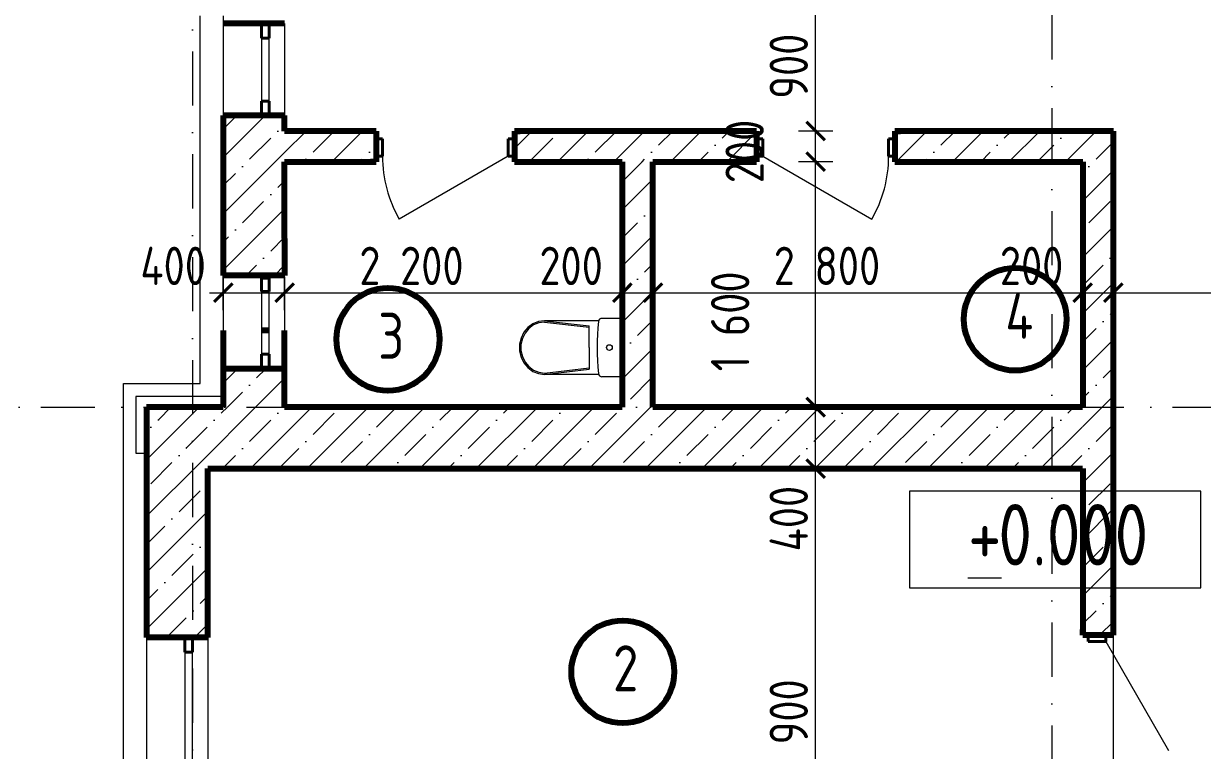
# Model space of a CAD drawing. Header units: feet. Extents: x -10410 to 374725, y -46422 to 88923.
# Drawn here: x 1791 to 9472, y -32395 to -27657 of the extents above; entities that cross this region are included whole.
import ezdxf
from ezdxf.enums import TextEntityAlignment as Align

# ---------------------------------------------------------------- set-up
doc = ezdxf.new("R2010")
doc.units = ezdxf.units.FT
doc.header["$MEASUREMENT"] = 0
doc.set_wipeout_variables(frame=1)
doc.linetypes.add('Wipeout_Contour', pattern=[1000, 0, -1000])
doc.linetypes.add('Штрихпунктирная', pattern=[670.277762, 352.777767, -176.388884, 0, -141.111112])
for name, color, linetype, lineweight in [('Аннотация - Общий_Ном._пера__1', 7, 'Continuous', 20), ('Аннотация - Общий_Ном._пера__41', 7, 'Continuous', 80), ('Интерьер - Мебель_Ном._пера__2', 8, 'Continuous', 20), ('Интерьер - Мебель_Ном._пера__7', 7, 'Continuous', 20), ('Конструктив - Перекрытия_Ном._пера__1', 7, 'Continuous', 20), ('Конструктив - Стены Несущие_Ном._пера__1', 7, 'Continuous', 20), ('Конструктив - Стены Несущие_Ном._пера__120', 7, 'Continuous', 5), ('Конструктив - Стены Несущие_Ном._пера__21', 7, 'Continuous', 40), ('Конструктив - Стены Несущие_Ном._пера__47', 7, 'Continuous', 80), ('Конструктив - Стены Несущие_Ном._пера__74', 255, 'Continuous', 0), ('Маркер - Оси_Ном._пера__1', 7, 'Continuous', 20), ('Размер - Общий_Ном._пера__120', 7, 'Continuous', 5), ('Размер - Общий_Ном._пера__21', 7, 'Continuous', 40), ('Элемент Модели - Оси_Ном._пера__1', 7, 'Continuous', 20)]:
    doc.layers.add(name, color=color, linetype=linetype, lineweight=lineweight)
doc.layers.add('Конструктив - Стены Несущие', color=7, linetype='Continuous')
doc.layers.add('Элемент Модели - Оси', color=7, linetype='Continuous')
doc.layers.add('Конструктив - Стены Несущие_Ном._пера__170', color=7, linetype='Continuous', lineweight=5, true_color=0x9f9f00)
doc.layers.add('Элемент Модели - Оси_Ном._пера__94', color=7, linetype='Continuous', lineweight=5, true_color=0xdc4f00)
doc.styles.add('СГЕНЕРИР_СТИЛЬ_1', font='arial.ttf')
doc.styles.add('СГЕНЕРИР_СТИЛЬ_2', font='CS_Gost2304.shx')
pattern_1 = [(45, (0, 0), (-183.8478, 183.8478), []), (45, (-91.92, 91.92), (-183.8478, 183.8478), [195, -65, 0, -65])]

# ---------------------------------------------------------------- blocks, each defined once
blk = doc.blocks.new('Стандартный Маркер Сетки_2')
at = {"layer": 'Элемент Модели - Оси_Ном._пера__94', "linetype": 'Штрихпунктирная'}
blk.add_line((1000, 0), (17700, 0), dxfattribs=at)
at = {"layer": 'Элемент Модели - Оси_Ном._пера__1', "style": 'СГЕНЕРИР_СТИЛЬ_1'}
blk.add_attdef('AC_MarkerText_1', text='', height=350, dxfattribs=at).set_placement((-500, 20.0005), align=Align.MIDDLE_CENTER)
blk = doc.blocks.new('Стандартный Маркер Сетки_6')
at = {"layer": 'Элемент Модели - Оси_Ном._пера__94', "linetype": 'Штрихпунктирная'}
blk.add_line((1000, 0), (12860.4, 0), dxfattribs=at)
at = {"layer": 'Элемент Модели - Оси_Ном._пера__1', "style": 'СГЕНЕРИР_СТИЛЬ_1'}
blk.add_attdef('AC_MarkerText_1', text='', height=350, rotation=90, dxfattribs=at).set_placement((14360.4, 20), align=Align.MIDDLE_CENTER)
blk = doc.blocks.new('Стандартный Маркер Сетки_7')
at = {"layer": 'Элемент Модели - Оси_Ном._пера__94', "linetype": 'Штрихпунктирная'}
blk.add_line((1000, 0), (13160.4, 0), dxfattribs=at)
at = {"layer": 'Элемент Модели - Оси_Ном._пера__1', "style": 'СГЕНЕРИР_СТИЛЬ_1'}
blk.add_attdef('AC_MarkerText_1', text='', height=350, rotation=90, dxfattribs=at).set_placement((14660.4, 20), align=Align.MIDDLE_CENTER)

msp = doc.modelspace()

# ---------------------------------------------------------------- linework, layer by layer
at = {"layer": 'Аннотация - Общий_Ном._пера__41', "linetype": 'Continuous'}
for centre in [(8252.15336, -29584.35949), (4165.55017, -29715.24714), (5695.50764, -31882.16485)]:
    msp.add_circle(centre, 335.02577, dxfattribs=at)
at = {"layer": 'Интерьер - Мебель_Ном._пера__2', "linetype": 'Continuous'}
for p, q in [((5077.27554, -29637.73647), (5051.09195, -29669.32511)), ((5083.21194, -29644.60005), (5058.4804, -29674.55733)), ((5109.76217, -29613.79678), (5077.27554, -29637.73647)), ((5113.90559, -29621.86467), (5083.21194, -29644.60005)), ((5146.65687, -29598.90246), (5109.76217, -29613.79678)), ((5148.77755, -29607.67249), (5113.90559, -29621.86467)), ((5185.80753, -29593.92231), (5146.65687, -29598.90246)), ((5185.8012, -29602.84831), (5148.77755, -29607.67249)), ((5538.28673, -29593.92157), (5185.33198, -29593.92157)), ((5185.8012, -29593.92157), (5476.34356, -29627.96981)), ((5185.8012, -29602.84831), (5476.34356, -29636.89655)), ((5476.34356, -29768.8663), (5476.34356, -29627.96981)), ((5032.73873, -29706.72009), (5023.28644, -29747.74012)), ((5041.14829, -29709.99551), (5032.22287, -29748.85504)), ((5051.09195, -29669.32511), (5032.73873, -29706.72009)), ((5058.4804, -29674.55733), (5041.14829, -29709.99551)), ((5023.28644, -29747.74012), (5023.28644, -29789.99247)), ((5023.28644, -29789.99247), (5032.73873, -29831.01251)), ((5032.22287, -29748.85504), (5032.22287, -29788.87756)), ((5032.22287, -29788.87756), (5041.14829, -29827.73709)), ((5476.34356, -29768.8663), (5476.34356, -29909.76279)), ((5032.73873, -29831.01251), (5051.09195, -29868.40749)), ((5041.14829, -29827.73709), (5058.4804, -29863.17527)), ((5051.09195, -29868.40749), (5077.27554, -29899.99613)), ((5058.4804, -29863.17527), (5083.21194, -29893.13255)), ((5077.27554, -29899.99613), (5109.76217, -29923.93582)), ((5083.21194, -29893.13255), (5113.90559, -29915.86793)), ((5109.76217, -29923.93582), (5146.65687, -29938.83014)), ((5113.90559, -29915.86793), (5148.77755, -29930.06011)), ((5146.65687, -29938.83014), (5185.80753, -29943.81029)), ((5148.77755, -29930.06011), (5185.8012, -29934.88429)), ((5538.50324, -29943.81103), (5185.33198, -29943.81103)), ((5185.8012, -29934.88429), (5476.34356, -29900.83605)), ((5185.8012, -29943.81103), (5476.34356, -29909.76279))]:
    msp.add_line(p, q, dxfattribs=at)
for centre, major_axis, start_param, end_param in [((7171.87031, -29768.8663), (1643.43585, 0), 3.036623868, 3.2464394712), ((5559.65493, -29600.93455), (22.30808, 0), 1.5707963268, 3.0321921459), ((5559.65493, -29936.79805), (22.30808, 0), 3.2420077491, 4.7123889804)]:
    msp.add_ellipse(centre, major_axis=major_axis, ratio=0.9892467663, start_param=start_param, end_param=end_param, dxfattribs=at)
msp.add_ellipse((5608.51113, -29768.8663), major_axis=(18.66063, 0), ratio=0.9892467663, dxfattribs=at)
at = {"layer": 'Интерьер - Мебель_Ном._пера__7', "linetype": 'Continuous'}
msp.add_line((2522.02544, -30087.58868), (2522.02544, -30457.58868), dxfattribs=at)
at = {"layer": 'Конструктив - Перекрытия_Ном._пера__1', "linetype": 'Continuous', "flags": 128}
for points in [[(3092.0257, -27607.64195), (3092.0257, -30002.5135), (3092.0257, -30107.24343), (3092.0257, -30132.46232), (3092.0257, -30157.68121), (2592.02547, -30157.68121), (2592.02547, -30257.24333), (2592.02547, -33857.68139), (8342.31615, -33857.68139), (8492.31606, -33857.68139), (11691.81603, -33857.68139), (11841.81617, -33857.68116), (17592.02546, -33857.68116), (17592.02546, -33794.42338), (17592.02546, -30258.24329), (17592.02546, -30157.68121), (17092.02523, -30157.68121), (17092.02523, -30108.24315), (17092.02523, -29907.67027), (17092.02523, -27457.64227)], [(17242.02559, -27607.52226), (17242.02559, -29907.67027), (17242.02559, -29959.55372), (17742.02537, -29959.55372), (17742.02537, -30108.24315), (17742.02537, -30223.53007), (17742.02537, -30258.24329), (17742.02537, -33794.42338), (17742.02537, -34007.68107), (17606.81641, -34007.68107), (17592.02546, -34007.68107), (11841.81617, -34007.68107), (11691.81603, -34007.68107), (8492.31606, -34007.68107), (8342.31615, -34007.68107), (2442.02534, -34007.68107), (2442.02534, -33857.68139), (2442.02534, -30132.46232), (2442.02534, -30107.24343), (2442.02534, -30002.5135), (2942.02556, -30002.5135), (2942.02556, -27607.64195)]]:
    msp.add_lwpolyline(points, dxfattribs=at)
at = {"layer": 'Конструктив - Стены Несущие_Ном._пера__1', "linetype": 'Continuous'}
for p, q in [((4949.50017, -28522.64217), (4239.35934, -28932.64217)), ((6607.63962, -28522.64217), (7317.78045, -28932.64217)), ((8842.31605, -31684.39552), (9252.31605, -32394.53635))]:
    msp.add_line(p, q, dxfattribs=at)
at = {"layer": 'Конструктив - Стены Несущие_Ном._пера__120', "linetype": 'Continuous'}
for p, q in [((3342.02544, -27752.47745), (3342.02544, -28162.47745)), ((3392.02544, -28162.47745), (3392.02544, -27752.47745)), ((3342.02544, -29402.6094), (3342.02544, -29812.6094)), ((3392.02544, -29812.6094), (3392.02544, -29402.6094)), ((2842.02544, -31753.09998), (2842.02544, -32463.09998)), ((2892.02544, -32463.09998), (2892.02544, -31753.09998))]:
    msp.add_line(p, q, dxfattribs=at)
at = {"layer": 'Конструктив - Стены Несущие_Ном._пера__21', "linetype": 'Continuous'}
for p, q in [((3342.02544, -27657.47745), (3342.02544, -27752.47745)), ((3392.02544, -27752.47745), (3392.02544, -27657.47745)), ((3342.02544, -27752.47745), (3392.02544, -27752.47745)), ((3392.02544, -28162.47745), (3342.02544, -28162.47745)), ((4129.50017, -28407.64217), (4129.50017, -28522.64217)), ((4949.50017, -28522.64217), (4949.50017, -28407.64217)), ((6607.63962, -28522.64217), (6607.63962, -28407.64217)), ((7427.63962, -28407.64217), (7427.63962, -28522.64217)), ((3342.02544, -29402.6094), (3392.02544, -29402.6094)), ((3392.02544, -29812.6094), (3342.02544, -29812.6094)), ((8842.31605, -31684.39552), (8727.31605, -31684.39552)), ((2842.02544, -31753.09998), (2892.02544, -31753.09998))]:
    msp.add_line(p, q, dxfattribs=at)
at = {"layer": 'Конструктив - Стены Несущие_Ном._пера__47', "linetype": 'Continuous'}
for p, q in [((3342.02544, -27657.47745), (3092.02544, -27657.47745)), ((3392.02544, -27657.47745), (3342.02544, -27657.47745)), ((3392.02544, -27657.47745), (3342.02544, -27657.47745)), ((3492.02544, -27657.47745), (3392.02544, -27657.47745)), ((3392.02544, -29657.6094), (3342.02544, -29657.6094))]:
    msp.add_line(p, q, dxfattribs=at)
at = {"layer": 'Конструктив - Стены Несущие_Ном._пера__74', "linetype": 'Continuous'}
for centre, start, end in [((4949.50017, -28522.64217), 180, 210), ((6607.63962, -28522.64217), 330, 0)]:
    msp.add_arc(centre, 820, start, end, dxfattribs=at)
at = {"layer": 'Маркер - Оси_Ном._пера__1', "linetype": 'Continuous'}
for p, q in [((7562.91951, -30703.95157), (7562.91951, -31334.25507)), ((9461.79481, -31334.25507), (9461.79481, -30703.95157))]:
    msp.add_line(p, q, dxfattribs=at)
at = {"layer": 'Размер - Общий_Ном._пера__120', "linetype": 'Continuous'}
for p, q in [((6951.99187, -28357.64217), (6951.99187, -27457.64217)), ((7064.49187, -28357.64217), (6839.49187, -28357.64217)), ((6951.99187, -28557.64217), (6951.99187, -28357.64217)), ((7064.49187, -28557.64217), (6839.49187, -28557.64217)), ((3002.02544, -29411.76644), (3092.02544, -29411.76644)), ((3092.02544, -29411.76644), (3492.02544, -29411.76644))]:
    msp.add_line(p, q, dxfattribs=at)
at = {"layer": 'Размер - Общий_Ном._пера__21', "linetype": 'Continuous'}
for p, q in [((6891.99187, -28297.64217), (7011.99187, -28417.64217)), ((6891.99187, -28497.64217), (7011.99187, -28617.64217)), ((3152.02544, -29351.76644), (3032.02544, -29471.76644)), ((3552.02544, -29351.76644), (3432.02544, -29471.76644))]:
    msp.add_line(p, q, dxfattribs=at)

# ---------------------------------------------------------------- texts
at = {"layer": 'Маркер - Оси_Ном._пера__1', "linetype": 'Continuous', "char_height": 400, "attachment_point": 7, "style": 'СГЕНЕРИР_СТИЛЬ_2'}
for s, insert in [('\\A1;{\\FCS_Gost2304.shx;\\L\\L+}', (7944.11474, -31188.7989)), ('\\A1;{\\FCS_Gost2304.shx; }', (7773.44807, -31334.2546))]:
    msp.add_mtext(s, dxfattribs=dict(at, insert=insert))
at = {"layer": 'Размер - Общий_Ном._пера__120', "linetype": 'Continuous', "char_height": 250, "attachment_point": 7, "rotation": 90, "style": 'СГЕНЕРИР_СТИЛЬ_2'}
for s, insert in [('\\A1;{\\FCS_Gost2304.shx;900}', (6901.99164, -28147.64342)), ('\\A1;{\\FCS_Gost2304.shx;1\xa0600}', (6520.14872, -29923.88892)), ('\\A1;{\\FCS_Gost2304.shx;400}', (6901.99164, -31097.68382)), ('\\A1;{\\FCS_Gost2304.shx;2\xa0900}', (6901.99164, -32621.01632))]:
    msp.add_mtext(s, dxfattribs=dict(at, insert=insert))
at = {"layer": 'Размер - Общий_Ном._пера__120', "linetype": 'Continuous', "attachment_point": 7, "style": 'СГЕНЕРИР_СТИЛЬ_2'}
for s, insert, char_height in [('\\A1;{\\FCS_Gost2304.shx;400}', (2552.02295, -29361.76621), 250), ('\\A1;{\\FCS_Gost2304.shx;2\xa0800}', (6678.86893, -29361.76621), 250), ('\\A1;{\\FCS_Gost2304.shx;2\xa0200}', (3978.72363, -29361.76621), 250), ('\\A1;{\\FCS_Gost2304.shx;200}', (5152.08933, -29361.76621), 250), ('\\A1;{\\FCS_Gost2304.shx;200}', (8152.31355, -29361.76621), 250), ('\\A1;{\\FCS_Gost2304.shx;4}', (8188.15297, -29711.6325), 300), ('\\A1;{\\FCS_Gost2304.shx;3}', (4101.54978, -29842.52014), 300), ('\\A1;{\\FCS_Gost2304.shx;2}', (5631.50726, -32009.43782), 300)]:
    msp.add_mtext(s, dxfattribs=dict(at, insert=insert, char_height=char_height))

# ---------------------------------------------------------------- next in the draw order: wipeouts: each hides what was drawn before it
at = {"color": 254, "linetype": 'Wipeout_Contour', "lineweight": 0, "ltscale": 231269.769324}
msp.add_wipeout([(3092.02544, -29299.26644), (3492.02545, -29299.26644), (3492.02545, -29057.60939), (3492.02545, -28257.47745), (3392.02543, -28257.47745), (3342.02545, -28257.47745), (3092.02544, -28257.47745), (3092.02544, -29057.60939)], dxfattribs=at).dxf.layer = 'Конструктив - Стены Несущие'
at = {"color": 254, "linetype": 'Wipeout_Contour', "lineweight": 0, "ltscale": 124128.011729}
msp.add_wipeout([(2992.02544, -30557.68132), (8692.31605, -30557.68132), (8692.31605, -30157.68132), (2592.02544, -30157.68132)], dxfattribs=at).dxf.layer = 'Конструктив - Стены Несущие'

# ---------------------------------------------------------------- next in the draw order: hatches: boundary and pattern name
at = {"layer": 'Конструктив - Стены Несущие_Ном._пера__170', "linetype": 'Continuous'}
h = msp.add_hatch(dxfattribs=at)
h.set_pattern_fill('ЖЕЛЕЗОБЕТОН', color=256, style=0, pattern_type=2)
h.set_pattern_definition(pattern_1)
h.paths.add_polyline_path([(3092.02544, -29299.26644), (3492.02545, -29299.26644), (3492.02545, -29057.60939), (3492.02545, -28257.47745), (3392.02543, -28257.47745), (3342.02545, -28257.47745), (3092.02544, -28257.47745), (3092.02544, -29057.60939)])
h = msp.add_hatch(dxfattribs=at)
h.set_pattern_fill('ЖЕЛЕЗОБЕТОН', color=256, style=0, pattern_type=2)
h.set_pattern_definition(pattern_1)
h.paths.add_polyline_path([(2992.02544, -30557.68132), (8692.31605, -30557.68132), (8692.31605, -30157.68132), (2592.02544, -30157.68132)])

# ---------------------------------------------------------------- next in the draw order: linework, layer by layer
at = {"layer": 'Конструктив - Стены Несущие_Ном._пера__120', "linetype": 'Continuous'}
for p, q in [((3092.02544, -27657.47745), (3092.02544, -28257.47745)), ((3492.02544, -27657.47745), (3492.02544, -28257.47745))]:
    msp.add_line(p, q, dxfattribs=at)
at = {"layer": 'Конструктив - Стены Несущие_Ном._пера__21', "linetype": 'Continuous'}
for p, q in [((3342.02544, -28162.47745), (3342.02544, -28257.47745)), ((3392.02544, -28257.47745), (3392.02544, -28162.47745)), ((3342.02544, -29307.6094), (3342.02544, -29402.6094)), ((3392.02544, -29402.6094), (3392.02544, -29307.6094))]:
    msp.add_line(p, q, dxfattribs=at)
at = {"layer": 'Конструктив - Стены Несущие_Ном._пера__47', "linetype": 'Continuous'}
for p, q in [((3342.02544, -28257.47745), (3092.02544, -28257.47745)), ((3392.02544, -28257.47745), (3342.02544, -28257.47745)), ((3392.02544, -28257.47745), (3342.02544, -28257.47745)), ((3492.02544, -28257.47745), (3392.02544, -28257.47745)), ((3492.02544, -29057.6094), (3492.02544, -29299.26644)), ((3492.02544, -29299.26644), (3092.02544, -29299.26644)), ((3392.02544, -29307.6094), (3342.02544, -29307.6094))]:
    msp.add_line(p, q, dxfattribs=at)
at = {"layer": 'Конструктив - Стены Несущие_Ном._пера__47', "linetype": 'Continuous', "flags": 128}
for points in [[(3092.02544, -28257.47747), (3092.02544, -29299.26644)], [(3492.02544, -28357.64217), (3492.02544, -28257.47745)], [(3492.02544, -29057.60941), (3492.02544, -28557.64217)], [(3092.02544, -30157.68132), (2592.02544, -30157.68132)], [(5692.09183, -30157.68132), (3492.02544, -30157.68132)], [(8692.31605, -30157.68132), (5892.09183, -30157.68132)], [(2992.02544, -30557.68132), (8692.31605, -30557.68132)]]:
    msp.add_lwpolyline(points, dxfattribs=at)
at = {"layer": 'Размер - Общий_Ном._пера__120', "linetype": 'Continuous'}
for p, q in [((6951.99187, -30157.68132), (6951.99187, -28557.64217)), ((3092.02544, -29524.26644), (3092.02544, -29299.26644)), ((3492.02544, -29524.26644), (3492.02544, -29299.26644)), ((7064.49187, -30157.68132), (6839.49187, -30157.68132)), ((6951.99187, -30557.68132), (6951.99187, -30157.68132)), ((7064.49187, -30557.68132), (6839.49187, -30557.68132)), ((6951.99187, -33457.68132), (6951.99187, -30557.68132))]:
    msp.add_line(p, q, dxfattribs=at)
at = {"layer": 'Размер - Общий_Ном._пера__21', "linetype": 'Continuous'}
for p, q in [((6891.99187, -30097.68132), (7011.99187, -30217.68132)), ((6891.99187, -30497.68132), (7011.99187, -30617.68132))]:
    msp.add_line(p, q, dxfattribs=at)

# ---------------------------------------------------------------- next in the draw order: wipeouts: each hides what was drawn before it
at = {"color": 254, "linetype": 'Wipeout_Contour', "lineweight": 0, "ltscale": 172356.910324}
msp.add_wipeout([(3492.02544, -28557.64217), (4089.50018, -28557.64217), (4089.50018, -28522.64219), (4089.50018, -28407.64218), (4089.50018, -28357.64219), (3492.02544, -28357.64219)], dxfattribs=at).dxf.layer = 'Конструктив - Стены Несущие'
at = {"color": 254, "linetype": 'Wipeout_Contour', "lineweight": 0, "ltscale": 190940.426701}
msp.add_wipeout([(8892.31601, -28357.64217), (8692.31605, -28557.64214), (8692.31605, -31644.39552), (8727.31604, -31644.39552), (8842.31604, -31644.39552), (8892.31601, -31644.39552)], dxfattribs=at).dxf.layer = 'Конструктив - Стены Несущие'
at = {"color": 254, "linetype": 'Wipeout_Contour', "lineweight": 0, "ltscale": 119696.578344}
msp.add_wipeout([(5692.09183, -28557.64217), (5692.09183, -30157.68132), (5892.09183, -30157.68132), (5892.09183, -28557.64217)], dxfattribs=at).dxf.layer = 'Конструктив - Стены Несущие'
at = {"color": 254, "linetype": 'Wipeout_Contour', "lineweight": 0, "ltscale": 120852.767655}
msp.add_wipeout([(3092.02544, -30157.68132), (3492.02545, -30157.68132), (3492.02544, -29907.6094), (3092.02544, -29907.6094)], dxfattribs=at).dxf.layer = 'Конструктив - Стены Несущие'
at = {"color": 254, "linetype": 'Wipeout_Contour', "lineweight": 0, "ltscale": 188112.45142}
msp.add_wipeout([(2592.02544, -31658.1), (2842.02542, -31658.1), (2892.02544, -31658.1), (2992.02542, -31658.1), (2992.02542, -30557.6813), (2592.02544, -30157.68132)], dxfattribs=at).dxf.layer = 'Конструктив - Стены Несущие'

# ---------------------------------------------------------------- next in the draw order: hatches: boundary and pattern name
at = {"layer": 'Конструктив - Стены Несущие_Ном._пера__170', "linetype": 'Continuous'}
h = msp.add_hatch(dxfattribs=at)
h.set_pattern_fill('ЖЕЛЕЗОБЕТОН', color=256, style=0, pattern_type=2)
h.set_pattern_definition(pattern_1)
h.paths.add_polyline_path([(3492.02544, -28557.64217), (4089.50018, -28557.64217), (4089.50018, -28522.64219), (4089.50018, -28407.64218), (4089.50018, -28357.64219), (3492.02544, -28357.64219)])
h = msp.add_hatch(dxfattribs=at)
h.set_pattern_fill('ЖЕЛЕЗОБЕТОН', color=256, style=0, pattern_type=2)
h.set_pattern_definition(pattern_1)
h.paths.add_polyline_path([(8892.31601, -28357.64217), (8692.31605, -28557.64214), (8692.31605, -31644.39552), (8727.31604, -31644.39552), (8842.31604, -31644.39552), (8892.31601, -31644.39552)])
h = msp.add_hatch(dxfattribs=at)
h.set_pattern_fill('ЖЕЛЕЗОБЕТОН', color=256, style=0, pattern_type=2)
h.set_pattern_definition(pattern_1)
h.paths.add_polyline_path([(5692.09183, -28557.64217), (5692.09183, -30157.68132), (5892.09183, -30157.68132), (5892.09183, -28557.64217)])
h = msp.add_hatch(dxfattribs=at)
h.set_pattern_fill('ЖЕЛЕЗОБЕТОН', color=256, style=0, pattern_type=2)
h.set_pattern_definition(pattern_1)
h.paths.add_polyline_path([(3092.02544, -30157.68132), (3492.02545, -30157.68132), (3492.02544, -29907.6094), (3092.02544, -29907.6094)])
h = msp.add_hatch(dxfattribs=at)
h.set_pattern_fill('ЖЕЛЕЗОБЕТОН', color=256, style=0, pattern_type=2)
h.set_pattern_definition(pattern_1)
h.paths.add_polyline_path([(2592.02544, -31658.1), (2842.02542, -31658.1), (2892.02544, -31658.1), (2992.02542, -31658.1), (2992.02542, -30557.6813), (2592.02544, -30157.68132)])

# ---------------------------------------------------------------- next in the draw order: linework, layer by layer
at = {"layer": 'Аннотация - Общий_Ном._пера__1', "linetype": 'Continuous'}
msp.add_line((8892.31605, -33857.68132), (8892.31605, -31318.19642), dxfattribs=at)
at = {"layer": 'Интерьер - Мебель_Ном._пера__2', "linetype": 'Continuous'}
for p, q in [((5692.09183, -29578.86635), (5559.65493, -29578.86635)), ((5692.09183, -29578.86635), (5692.09183, -29958.86625)), ((5692.09183, -29958.86625), (5559.65493, -29958.86625))]:
    msp.add_line(p, q, dxfattribs=at)
at = {"layer": 'Интерьер - Мебель_Ном._пера__7', "linetype": 'Continuous'}
for p, q in [((3092.02544, -30087.58868), (2522.02544, -30087.58868)), ((3092.02544, -30157.58868), (3092.02544, -30087.58868)), ((2592.02544, -30157.58868), (3092.02544, -30157.58868)), ((2592.02544, -30457.58868), (2592.02544, -30157.58868)), ((2522.02544, -30457.58868), (2592.02544, -30457.58868))]:
    msp.add_line(p, q, dxfattribs=at)
at = {"layer": 'Конструктив - Стены Несущие_Ном._пера__120', "linetype": 'Continuous'}
for p, q in [((3092.02544, -29307.6094), (3092.02544, -29907.6094)), ((3492.02544, -29307.6094), (3492.02544, -29907.6094)), ((2592.02544, -31658.09998), (2592.02544, -32558.09998)), ((2992.02544, -31658.09998), (2992.02544, -32558.09998))]:
    msp.add_line(p, q, dxfattribs=at)
at = {"layer": 'Конструктив - Стены Несущие_Ном._пера__21', "linetype": 'Continuous'}
for p, q in [((4089.50017, -28407.64217), (4129.50017, -28407.64217)), ((4089.50017, -28522.64217), (4089.50017, -28407.64217)), ((4129.50017, -28522.64217), (4089.50017, -28522.64217)), ((3342.02544, -29812.6094), (3342.02544, -29907.6094)), ((3392.02544, -29907.6094), (3392.02544, -29812.6094)), ((8727.31605, -31684.39552), (8727.31605, -31644.39552)), ((8727.31605, -31644.39552), (8842.31605, -31644.39552)), ((8842.31605, -31644.39552), (8842.31605, -31684.39552)), ((2842.02544, -31658.09998), (2842.02544, -31753.09998)), ((2892.02544, -31753.09998), (2892.02544, -31658.09998))]:
    msp.add_line(p, q, dxfattribs=at)
at = {"layer": 'Конструктив - Стены Несущие_Ном._пера__47', "linetype": 'Continuous'}
for p, q in [((4089.50017, -28357.64217), (4052.50017, -28357.64217)), ((4089.50017, -28357.64217), (4052.50017, -28357.64217)), ((4089.50017, -28357.64217), (4089.50017, -28407.64217)), ((4089.50017, -28357.64217), (4089.50017, -28407.64217)), ((4089.50017, -28357.64217), (4089.50017, -28407.64217)), ((4089.50017, -28407.64217), (4089.50017, -28522.64217)), ((4089.50017, -28407.64217), (4089.50017, -28522.64217)), ((4089.50017, -28557.64217), (4052.50017, -28557.64217)), ((4089.50017, -28557.64217), (4052.50017, -28557.64217)), ((4089.50017, -28522.64217), (4089.50017, -28557.64217)), ((4089.50017, -28522.64217), (4089.50017, -28557.64217)), ((3342.02544, -29907.6094), (3092.02544, -29907.6094)), ((3392.02544, -29907.6094), (3342.02544, -29907.6094)), ((3492.02544, -29907.6094), (3392.02544, -29907.6094)), ((8692.31605, -31644.39552), (8692.31605, -31607.39552)), ((8692.31605, -31644.39552), (8692.31605, -31607.39552)), ((8727.31605, -31644.39552), (8692.31605, -31644.39552)), ((8727.31605, -31644.39552), (8692.31605, -31644.39552)), ((8842.31605, -31644.39552), (8727.31605, -31644.39552)), ((8842.31605, -31644.39552), (8727.31605, -31644.39552)), ((8892.31605, -31644.39552), (8842.31605, -31644.39552)), ((8892.31605, -31644.39552), (8842.31605, -31644.39552)), ((8892.31605, -31644.39552), (8842.31605, -31644.39552)), ((8892.31605, -31644.39552), (8892.31605, -31607.39552)), ((8892.31605, -31644.39552), (8892.31605, -31607.39552)), ((2842.02544, -31658.09998), (2592.02544, -31658.09998)), ((2892.02544, -31658.09998), (2842.02544, -31658.09998)), ((2892.02544, -31658.09998), (2842.02544, -31658.09998)), ((2992.02544, -31658.09998), (2892.02544, -31658.09998))]:
    msp.add_line(p, q, dxfattribs=at)
at = {"layer": 'Конструктив - Стены Несущие_Ном._пера__47', "linetype": 'Continuous', "flags": 128}
for points in [[(4089.50019, -28357.64217), (3492.02544, -28357.64217)], [(8892.31605, -31644.39552), (8892.31605, -28357.64217)], [(3492.02544, -28557.64217), (4089.50016, -28557.64217)], [(5692.09183, -28557.64217), (5692.09183, -30157.68132)], [(5892.09183, -30157.68132), (5892.09183, -28557.64217)], [(8692.31605, -28557.64217), (8692.31605, -30157.68132)], [(3092.02544, -29657.6094), (3092.02544, -30157.68132)], [(3492.02544, -30157.68132), (3492.02544, -29657.60941)], [(2592.02544, -30157.68132), (2592.02544, -31658.1)], [(2992.02544, -31658.09997), (2992.02544, -30557.68132)], [(8692.31605, -30557.68132), (8692.31605, -31644.39551)]]:
    msp.add_lwpolyline(points, dxfattribs=at)
at = {"layer": 'Маркер - Оси_Ном._пера__1', "linetype": 'Continuous'}
for p, q in [((9461.79481, -30703.95157), (7562.91951, -30703.95157)), ((7562.91951, -31334.25507), (9461.79481, -31334.25507))]:
    msp.add_line(p, q, dxfattribs=at)
at = {"layer": 'Размер - Общий_Ном._пера__120', "linetype": 'Continuous'}
for p, q in [((5692.09183, -29524.26644), (5692.09183, -29299.26644)), ((5892.09183, -29524.26644), (5892.09183, -29299.26644)), ((8692.31605, -29524.26644), (8692.31605, -29299.26644)), ((8892.31605, -29524.26644), (8892.31605, -29299.26644)), ((3492.02544, -29411.76644), (5692.09183, -29411.76644)), ((5692.09183, -29411.76644), (5892.09183, -29411.76644)), ((5892.09183, -29411.76644), (8692.31605, -29411.76644)), ((8692.31605, -29411.76644), (8892.31605, -29411.76644)), ((8892.31605, -29411.76644), (14052.17299, -29411.76644))]:
    msp.add_line(p, q, dxfattribs=at)
at = {"layer": 'Размер - Общий_Ном._пера__21', "linetype": 'Continuous'}
for p, q in [((5752.09183, -29351.76644), (5632.09183, -29471.76644)), ((5952.09183, -29351.76644), (5832.09183, -29471.76644)), ((8752.31605, -29351.76644), (8632.31605, -29471.76644)), ((8952.31605, -29351.76644), (8832.31605, -29471.76644))]:
    msp.add_line(p, q, dxfattribs=at)

# ---------------------------------------------------------------- next in the draw order: block references
at = {"layer": 'Элемент Модели - Оси', "color": 8, "linetype": 'Continuous', "lineweight": 20, "zscale": 1000, "rotation": 270}
msp.add_blockref('Стандартный Маркер Сетки_6', (2892.02544, -24157.68132), dxfattribs=at)
at = {"layer": 'Элемент Модели - Оси', "color": 8, "linetype": 'Continuous', "lineweight": 20, "zscale": 1000}
msp.add_blockref('Стандартный Маркер Сетки_2', (-1107.97456, -30157.68132), dxfattribs=at)

# ---------------------------------------------------------------- next in the draw order: texts
at = {"layer": 'Маркер - Оси_Ном._пера__1', "linetype": 'Continuous', "insert": (8141.93292, -31188.7989), "char_height": 400, "attachment_point": 7, "style": 'СГЕНЕРИР_СТИЛЬ_2'}
msp.add_mtext('\\A1;{\\FCS_Gost2304.shx;0.000}', dxfattribs=at)

# ---------------------------------------------------------------- next in the draw order: wipeouts: each hides what was drawn before it
at = {"color": 254, "linetype": 'Wipeout_Contour', "lineweight": 0, "ltscale": 232419.174203}
msp.add_wipeout([(6567.6396, -28357.64219), (4989.50019, -28357.64219), (4989.50019, -28407.64218), (4989.50019, -28522.64219), (4989.50019, -28557.64217), (6567.6396, -28557.64217), (6567.6396, -28522.64219), (6567.6396, -28407.64218)], dxfattribs=at).dxf.layer = 'Конструктив - Стены Несущие'
at = {"color": 254, "linetype": 'Wipeout_Contour', "lineweight": 0, "ltscale": 177269.837544}
msp.add_wipeout([(7467.63959, -28357.6422), (7467.63959, -28407.64217), (7467.63959, -28522.64217), (7467.63959, -28557.64217), (8692.31608, -28557.64217), (8892.31605, -28357.6422)], dxfattribs=at).dxf.layer = 'Конструктив - Стены Несущие'

# ---------------------------------------------------------------- next in the draw order: hatches: boundary and pattern name
at = {"layer": 'Конструктив - Стены Несущие_Ном._пера__170', "linetype": 'Continuous'}
h = msp.add_hatch(dxfattribs=at)
h.set_pattern_fill('ЖЕЛЕЗОБЕТОН', color=256, style=0, pattern_type=2)
h.set_pattern_definition(pattern_1)
h.paths.add_polyline_path([(6567.6396, -28357.64219), (4989.50019, -28357.64219), (4989.50019, -28407.64218), (4989.50019, -28522.64219), (4989.50019, -28557.64217), (6567.6396, -28557.64217), (6567.6396, -28522.64219), (6567.6396, -28407.64218)])
h = msp.add_hatch(dxfattribs=at)
h.set_pattern_fill('ЖЕЛЕЗОБЕТОН', color=256, style=0, pattern_type=2)
h.set_pattern_definition(pattern_1)
h.paths.add_polyline_path([(7467.63959, -28357.6422), (7467.63959, -28407.64217), (7467.63959, -28522.64217), (7467.63959, -28557.64217), (8692.31608, -28557.64217), (8892.31605, -28357.6422)])

# ---------------------------------------------------------------- next in the draw order: linework, layer by layer
at = {"layer": 'Конструктив - Стены Несущие_Ном._пера__21', "linetype": 'Continuous'}
for p, q in [((4949.50017, -28407.64217), (4989.50017, -28407.64217)), ((4989.50017, -28407.64217), (4989.50017, -28522.64217)), ((6607.63962, -28407.64217), (6567.63962, -28407.64217)), ((6567.63962, -28407.64217), (6567.63962, -28522.64217)), ((7467.63962, -28407.64217), (7427.63962, -28407.64217)), ((7467.63962, -28522.64217), (7467.63962, -28407.64217)), ((4989.50017, -28522.64217), (4949.50017, -28522.64217)), ((6567.63962, -28522.64217), (6607.63962, -28522.64217)), ((7427.63962, -28522.64217), (7467.63962, -28522.64217))]:
    msp.add_line(p, q, dxfattribs=at)
at = {"layer": 'Конструктив - Стены Несущие_Ном._пера__47', "linetype": 'Continuous'}
for p, q in [((4989.50017, -28357.64217), (5026.50017, -28357.64217)), ((4989.50017, -28357.64217), (4989.50017, -28407.64217)), ((4989.50017, -28357.64217), (4989.50017, -28407.64217)), ((4989.50017, -28357.64217), (4989.50017, -28407.64217)), ((4989.50017, -28357.64217), (5026.50017, -28357.64217)), ((4989.50017, -28407.64217), (4989.50017, -28522.64217)), ((4989.50017, -28407.64217), (4989.50017, -28522.64217)), ((6567.63962, -28357.64217), (6530.63962, -28357.64217)), ((6567.63962, -28357.64217), (6530.63962, -28357.64217)), ((6567.63962, -28357.64217), (6567.63962, -28407.64217)), ((6567.63962, -28357.64217), (6567.63962, -28407.64217)), ((6567.63962, -28357.64217), (6567.63962, -28407.64217)), ((6567.63962, -28407.64217), (6567.63962, -28522.64217)), ((6567.63962, -28407.64217), (6567.63962, -28522.64217)), ((7467.63962, -28357.64217), (7504.63962, -28357.64217)), ((7467.63962, -28357.64217), (7467.63962, -28407.64217)), ((7467.63962, -28357.64217), (7467.63962, -28407.64217)), ((7467.63962, -28357.64217), (7467.63962, -28407.64217)), ((7467.63962, -28357.64217), (7504.63962, -28357.64217)), ((7467.63962, -28407.64217), (7467.63962, -28522.64217)), ((7467.63962, -28407.64217), (7467.63962, -28522.64217)), ((4989.50017, -28522.64217), (4989.50017, -28557.64217)), ((4989.50017, -28522.64217), (4989.50017, -28557.64217)), ((4989.50017, -28557.64217), (5026.50017, -28557.64217)), ((4989.50017, -28557.64217), (5026.50017, -28557.64217)), ((6567.63962, -28557.64217), (6530.63962, -28557.64217)), ((6567.63962, -28557.64217), (6530.63962, -28557.64217)), ((6567.63962, -28522.64217), (6567.63962, -28557.64217)), ((6567.63962, -28522.64217), (6567.63962, -28557.64217)), ((7467.63962, -28522.64217), (7467.63962, -28557.64217)), ((7467.63962, -28522.64217), (7467.63962, -28557.64217)), ((7467.63962, -28557.64217), (7504.63962, -28557.64217)), ((7467.63962, -28557.64217), (7504.63962, -28557.64217))]:
    msp.add_line(p, q, dxfattribs=at)
at = {"layer": 'Конструктив - Стены Несущие_Ном._пера__47', "linetype": 'Continuous', "flags": 128}
for points in [[(6567.6396, -28357.64217), (4989.50018, -28357.64217)], [(8892.31605, -28357.64217), (7467.63959, -28357.64217)], [(4989.50019, -28557.64217), (5692.09183, -28557.64217)], [(5892.09183, -28557.64217), (6567.63962, -28557.64217)], [(7467.63958, -28557.64217), (8692.31605, -28557.64217)]]:
    msp.add_lwpolyline(points, dxfattribs=at)

# ---------------------------------------------------------------- next in the draw order: block references
at = {"layer": 'Элемент Модели - Оси', "color": 8, "linetype": 'Continuous', "lineweight": 20, "zscale": 1000, "rotation": 270}
msp.add_blockref('Стандартный Маркер Сетки_7', (8492.02544, -23857.68132), dxfattribs=at)

# ---------------------------------------------------------------- next in the draw order: texts
at = {"layer": 'Размер - Общий_Ном._пера__120', "linetype": 'Continuous', "insert": (6614.49164, -28697.64342), "char_height": 250, "attachment_point": 7, "rotation": 90, "style": 'СГЕНЕРИР_СТИЛЬ_2'}
msp.add_mtext('\\A1;{\\FCS_Gost2304.shx;200}', dxfattribs=at)

doc.saveas('drawing.dxf')
